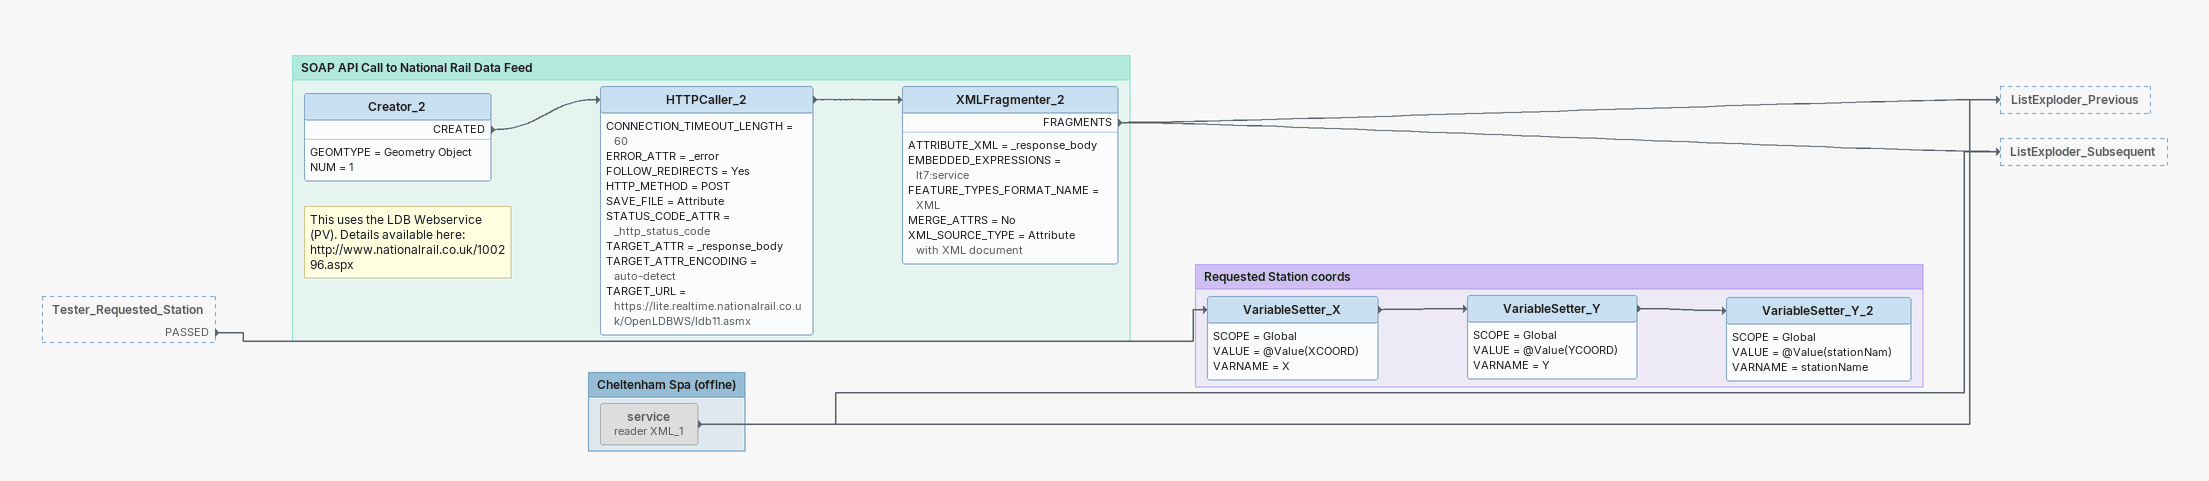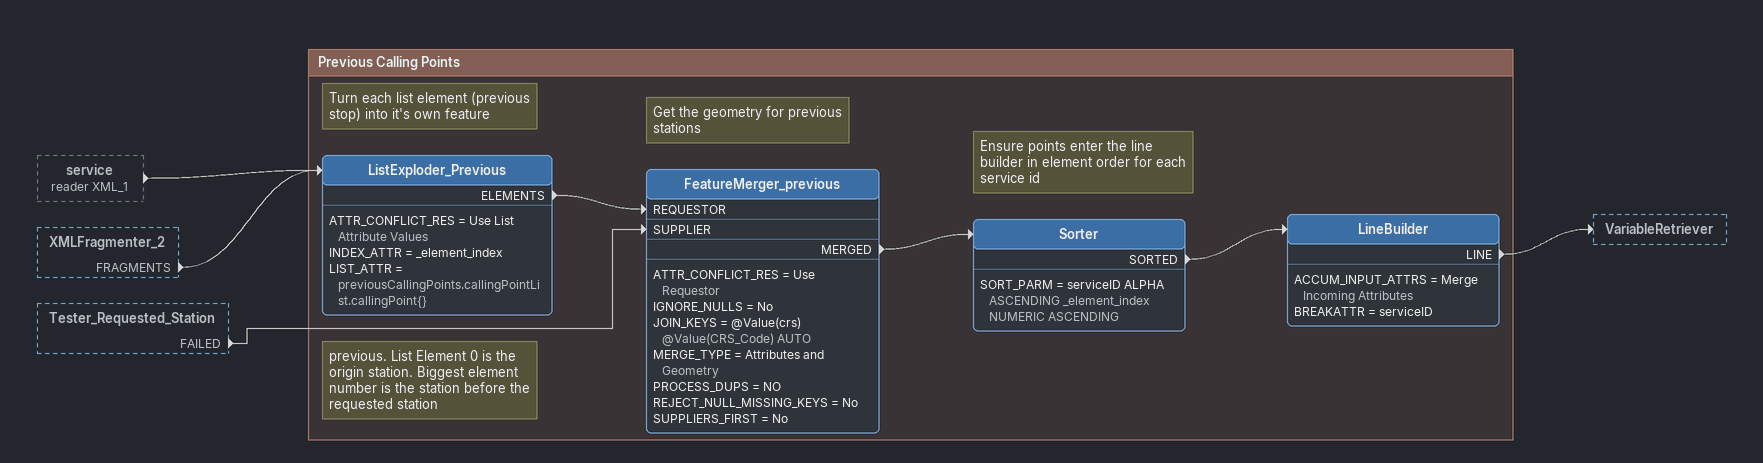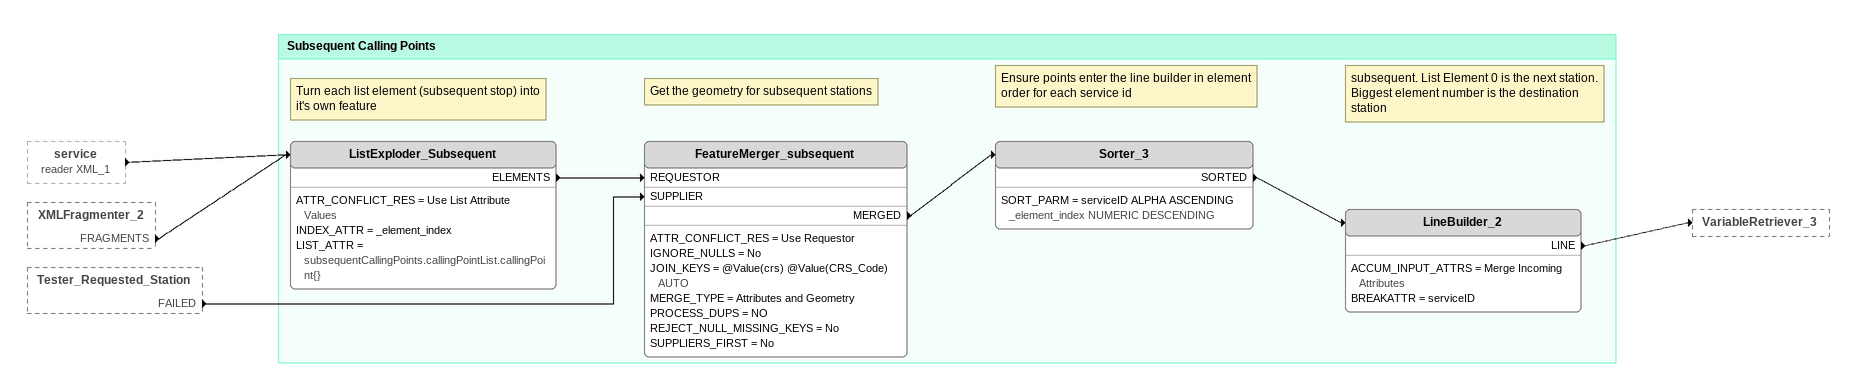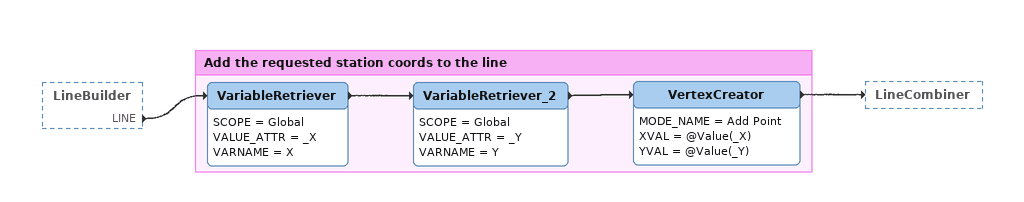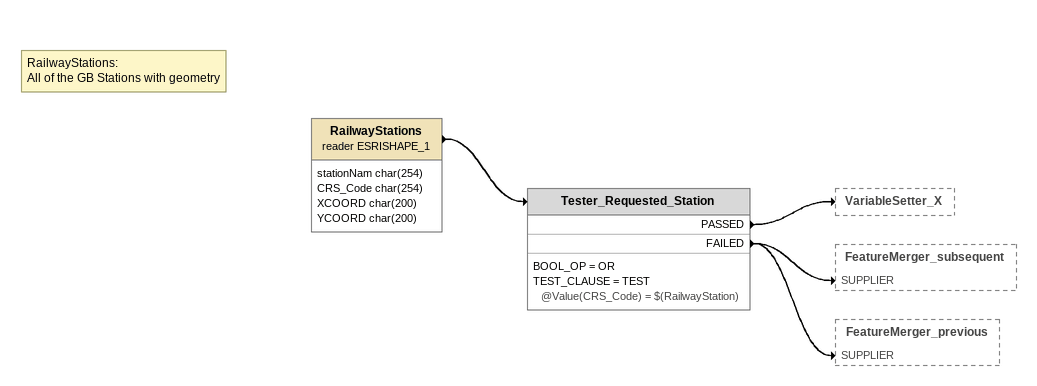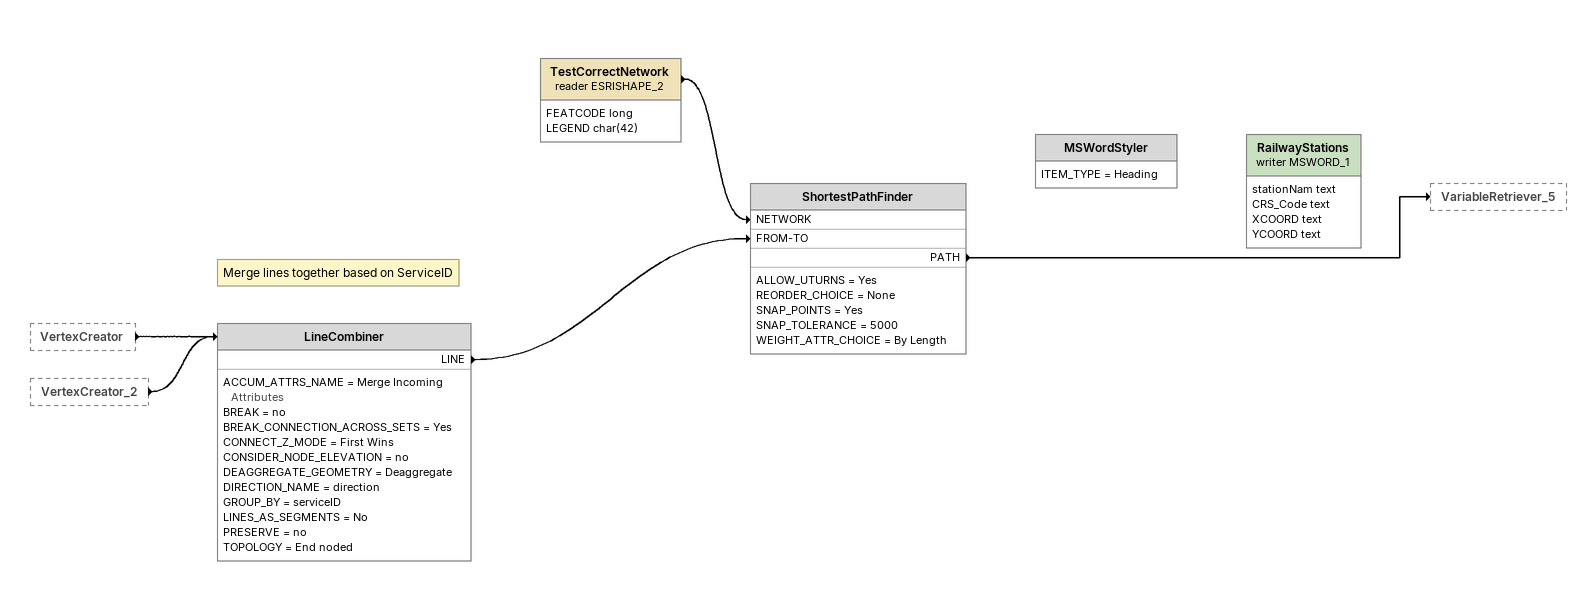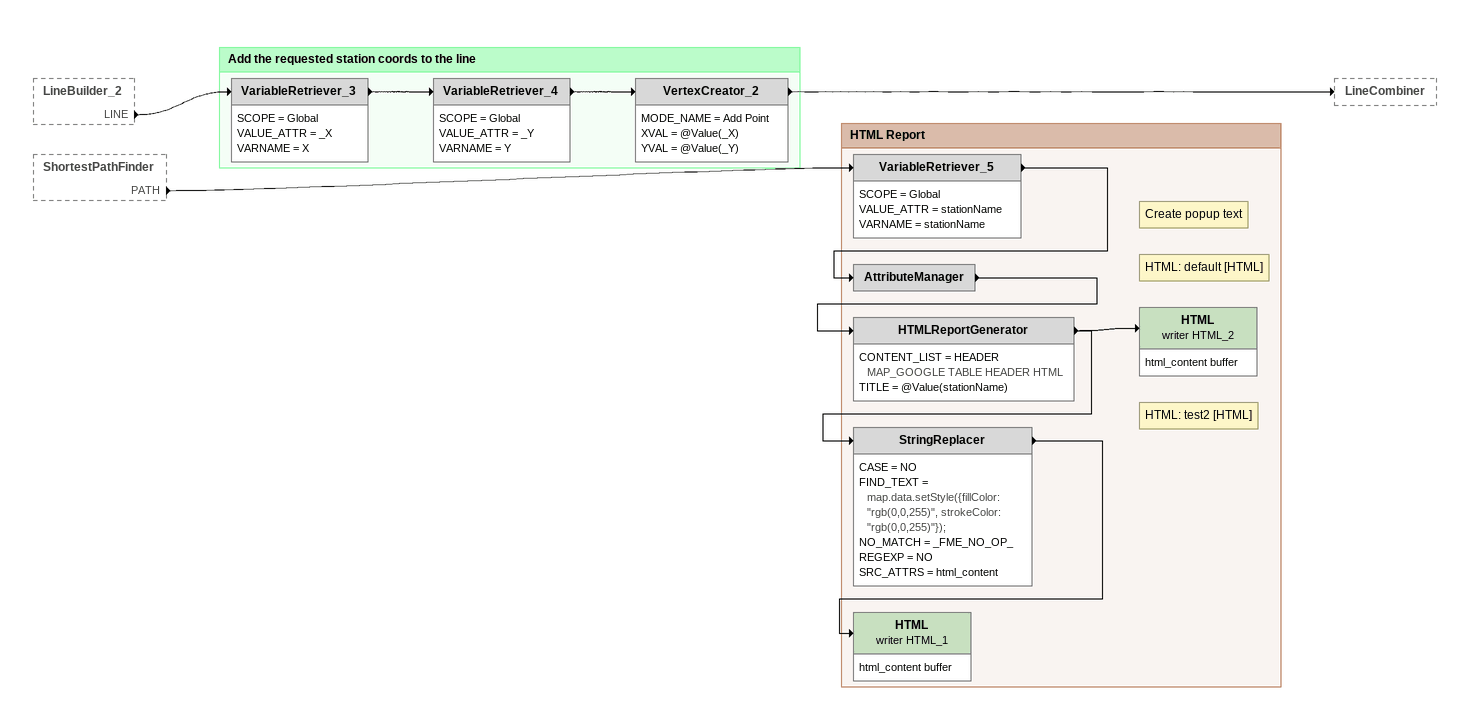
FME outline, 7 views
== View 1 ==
Tester_Requested_Station [outside]
    PASSED -> VariableSetter_X

Bookmark: SOAP API Call to National Rail Data Feed
Note: This uses the LDB Webservice (PV). Details available here: http://www.nationalrail.co.uk/100296.aspx
Creator_2
    GEOMTYPE = Geometry Object
    NUM = 1
    CREATED -> HTTPCaller_2
HTTPCaller_2
    CONNECTION_TIMEOUT_LENGTH = 60
    ERROR_ATTR = _error
    FOLLOW_REDIRECTS = Yes
    HTTP_METHOD = POST
    SAVE_FILE = Attribute
    STATUS_CODE_ATTR = _http_status_code
    TARGET_ATTR = _response_body
    TARGET_ATTR_ENCODING = auto-detect
    TARGET_URL = https://lite.realtime.nationalrail.co.uk/OpenLDBWS/ldb11.asmx
    -> XMLFragmenter_2
XMLFragmenter_2
    ATTRIBUTE_XML = _response_body
    EMBEDDED_EXPRESSIONS = lt7:service
    FEATURE_TYPES_FORMAT_NAME = XML
    MERGE_ATTRS = No
    XML_SOURCE_TYPE = Attribute with XML document
    FRAGMENTS -> ListExploder_Subsequent
    FRAGMENTS -> ListExploder_Previous

Bookmark: Requested Station coords
VariableSetter_X
    SCOPE = Global
    VALUE = @Value(XCOORD)
    VARNAME = X
    -> VariableSetter_Y
VariableSetter_Y
    SCOPE = Global
    VALUE = @Value(YCOORD)
    VARNAME = Y
    -> VariableSetter_Y_2
VariableSetter_Y_2
    SCOPE = Global
    VALUE = @Value(stationNam)
    VARNAME = stationName

Bookmark: Cheltenham Spa (offlne)
service (reader XML_1) [off]
    -> ListExploder_Previous
    -> ListExploder_Subsequent

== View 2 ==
service (reader XML_1) [outside]
    -> ListExploder_Previous
XMLFragmenter_2 [outside]
    FRAGMENTS -> ListExploder_Previous
Tester_Requested_Station [outside]
    FAILED -> FeatureMerger_previous [SUPPLIER]

Bookmark: Previous Calling Points
Note: previous. List Element 0 is the origin station. Biggest element number is the station before the requested station
Note: Turn each list element (previous stop) into it's own feature
ListExploder_Previous
    ATTR_CONFLICT_RES = Use List Attribute Values
    INDEX_ATTR = _element_index
    LIST_ATTR = previousCallingPoints.callingPointList.callingPoint{}
    ELEMENTS -> FeatureMerger_previous [REQUESTOR]
Note: Get the geometry for previous stations
FeatureMerger_previous
    ATTR_CONFLICT_RES = Use Requestor
    IGNORE_NULLS = No
    JOIN_KEYS = @Value(crs) @Value(CRS_Code) AUTO
    MERGE_TYPE = Attributes and Geometry
    PROCESS_DUPS = NO
    REJECT_NULL_MISSING_KEYS = No
    SUPPLIERS_FIRST = No
    MERGED -> Sorter
Note: Ensure points enter the line builder in element order for each service id
Sorter
    SORT_PARM = serviceID ALPHA ASCENDING _element_index NUMERIC ASCENDING
    SORTED -> LineBuilder
LineBuilder
    ACCUM_INPUT_ATTRS = Merge Incoming Attributes
    BREAKATTR = serviceID
    LINE -> VariableRetriever

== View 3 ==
service (reader XML_1) [outside]
    -> ListExploder_Subsequent
XMLFragmenter_2 [outside]
    FRAGMENTS -> ListExploder_Subsequent
Tester_Requested_Station [outside]
    FAILED -> FeatureMerger_subsequent [SUPPLIER]

Bookmark: Subsequent Calling Points
Note: Turn each list element (subsequent stop) into it's own feature
ListExploder_Subsequent
    ATTR_CONFLICT_RES = Use List Attribute Values
    INDEX_ATTR = _element_index
    LIST_ATTR = subsequentCallingPoints.callingPointList.callingPoint{}
    ELEMENTS -> FeatureMerger_subsequent [REQUESTOR]
Note: Get the geometry for subsequent stations
FeatureMerger_subsequent
    ATTR_CONFLICT_RES = Use Requestor
    IGNORE_NULLS = No
    JOIN_KEYS = @Value(crs) @Value(CRS_Code) AUTO
    MERGE_TYPE = Attributes and Geometry
    PROCESS_DUPS = NO
    REJECT_NULL_MISSING_KEYS = No
    SUPPLIERS_FIRST = No
    MERGED -> Sorter_3
Note: Ensure points enter the line builder in element order for each service id
Sorter_3
    SORT_PARM = serviceID ALPHA ASCENDING _element_index NUMERIC DESCENDING
    SORTED -> LineBuilder_2
Note: subsequent. List Element 0 is the next station. Biggest element number is the destination station
LineBuilder_2
    ACCUM_INPUT_ATTRS = Merge Incoming Attributes
    BREAKATTR = serviceID
    LINE -> VariableRetriever_3

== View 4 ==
LineBuilder [outside]
    LINE -> VariableRetriever

Bookmark: Add the requested station coords to the line
VariableRetriever
    SCOPE = Global
    VALUE_ATTR = _X
    VARNAME = X
    -> VariableRetriever_2
VariableRetriever_2
    SCOPE = Global
    VALUE_ATTR = _Y
    VARNAME = Y
    -> VertexCreator
VertexCreator
    MODE_NAME = Add Point
    XVAL = @Value(_X)
    YVAL = @Value(_Y)
    -> LineCombiner

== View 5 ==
Note: RailwayStations: / All of the GB Stations with geometry
RailwayStations (reader ESRISHAPE_1)
    attributes: stationNam char(254), CRS_Code char(254), XCOORD char(200), YCOORD char(200)
    -> Tester_Requested_Station
Tester_Requested_Station
    BOOL_OP = OR
    TEST_CLAUSE = TEST @Value(CRS_Code) = $(RailwayStation)
    PASSED -> VariableSetter_X
    FAILED -> FeatureMerger_subsequent [SUPPLIER]
    FAILED -> FeatureMerger_previous [SUPPLIER]

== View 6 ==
VertexCreator [outside]
    -> LineCombiner
VertexCreator_2 [outside]
    -> LineCombiner
Note: Merge lines together based on ServiceID
LineCombiner
    ACCUM_ATTRS_NAME = Merge Incoming Attributes
    BREAK = no
    BREAK_CONNECTION_ACROSS_SETS = Yes
    CONNECT_Z_MODE = First Wins
    CONSIDER_NODE_ELEVATION = no
    DEAGGREGATE_GEOMETRY = Deaggregate
    DIRECTION_NAME = direction
    GROUP_BY = serviceID
    LINES_AS_SEGMENTS = No
    PRESERVE = no
    TOPOLOGY = End noded
    LINE -> ShortestPathFinder [FROM-TO]
TestCorrectNetwork (reader ESRISHAPE_2)
    attributes: FEATCODE long, LEGEND char(42)
    -> ShortestPathFinder [NETWORK]
ShortestPathFinder
    ALLOW_UTURNS = Yes
    REORDER_CHOICE = None
    SNAP_POINTS = Yes
    SNAP_TOLERANCE = 5000
    WEIGHT_ATTR_CHOICE = By Length
    PATH -> VariableRetriever_5
MSWordStyler
    ITEM_TYPE = Heading
RailwayStations (writer MSWORD_1)
    attributes: stationNam text, CRS_Code text, XCOORD text, YCOORD text

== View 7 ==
LineBuilder_2 [outside]
    LINE -> VariableRetriever_3
ShortestPathFinder [outside]
    PATH -> VariableRetriever_5

Bookmark: Add the requested station coords to the line
VariableRetriever_3
    SCOPE = Global
    VALUE_ATTR = _X
    VARNAME = X
    -> VariableRetriever_4
VariableRetriever_4
    SCOPE = Global
    VALUE_ATTR = _Y
    VARNAME = Y
    -> VertexCreator_2
VertexCreator_2
    MODE_NAME = Add Point
    XVAL = @Value(_X)
    YVAL = @Value(_Y)
    -> LineCombiner

Bookmark: HTML Report
VariableRetriever_5
    SCOPE = Global
    VALUE_ATTR = stationName
    VARNAME = stationName
    -> AttributeManager
Note: Create popup text
AttributeManager
    -> HTMLReportGenerator
HTMLReportGenerator
    CONTENT_LIST = HEADER MAP_GOOGLE TABLE HEADER HTML
    TITLE = @Value(stationName)
    -> StringReplacer
    -> HTML (writer HTML_2)
Note: HTML: default [HTML]
HTML (writer HTML_2)
    attributes: html_content buffer
StringReplacer
    CASE = NO
    FIND_TEXT = map.data.setStyle({fillColor: "rgb(0,0,255)", strokeColor: "rgb(0,0,255)"});
    NO_MATCH = _FME_NO_OP_
    REGEXP = NO
    SRC_ATTRS = html_content
    -> HTML (writer HTML_1)
Note: HTML: test2 [HTML]
HTML (writer HTML_1)
    attributes: html_content buffer
